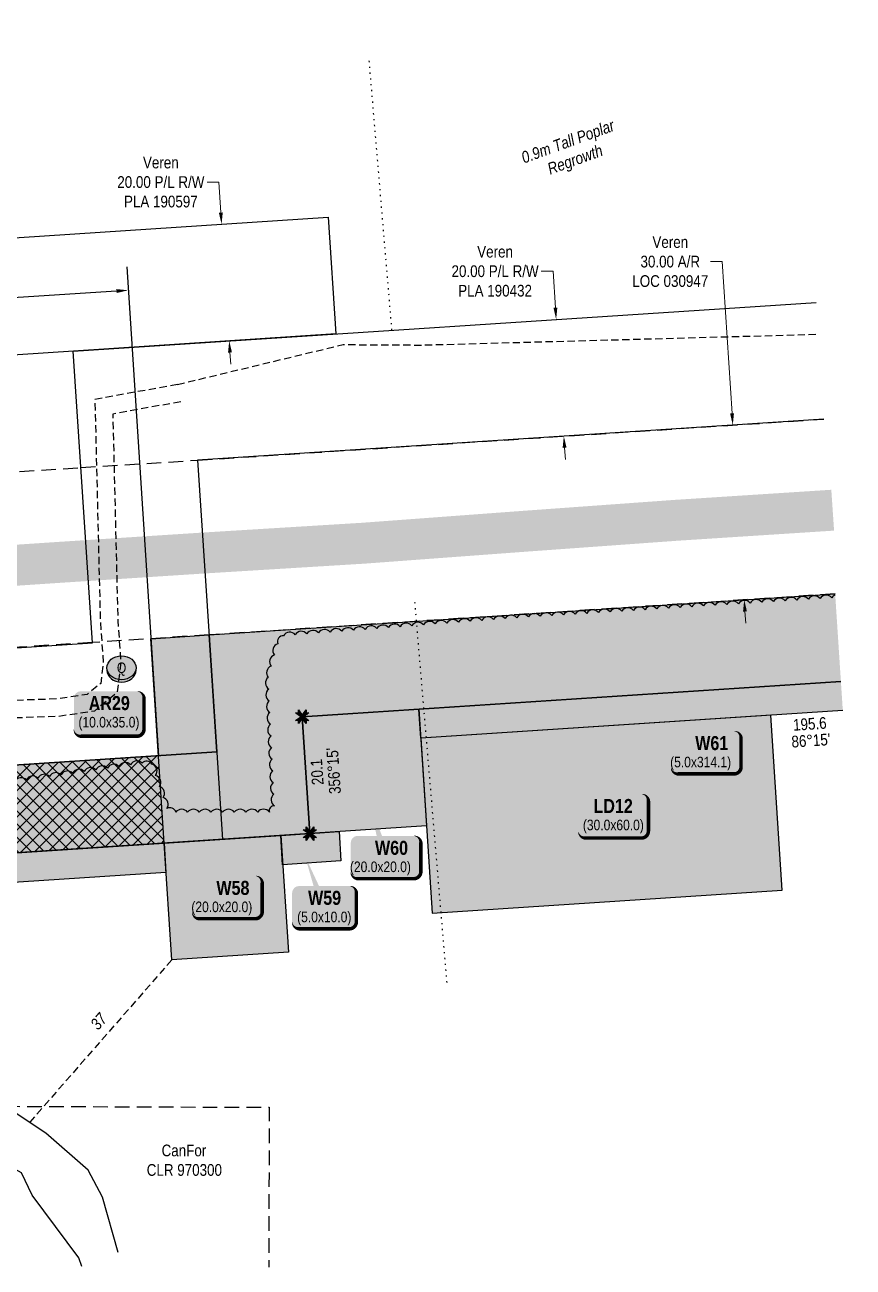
# Model space of a CAD drawing. Extents: x 471563 to 508050, y 6028961 to 6050146.
# Drawn here: x 476651 to 477359, y 6041603 to 6042665 of the extents above; entities that cross this region are included whole.
import ezdxf
from ezdxf.enums import TextEntityAlignment as Align

# ---------------------------------------------------------------- set-up
doc = ezdxf.new("R2010")
doc.units = 0
doc.header["$LTSCALE"] = 5
doc.header["$PDSIZE"] = 0.5
for name, pattern in [('0', [1, 1, 0]), ('foc-ACCESSROAD', [3.75, 2.5, -1.25]), ('foc-TIELINE', [1.875, 1.25, -0.625]), ('foc-TOPO', [1, 0.2, -0.8]), ('foc-WHEELTRACKS', [2, 0.4, -1.6]), ('UG_PIPE', [1.875, 1.25, -0.625])]:
    doc.linetypes.add(name, pattern=pattern)
doc.layers.get('Defpoints').update_dxf_attribs({"color": 9})
for name, color, linetype in [('AS-PIPE-UG', 44, 'UG_PIPE'), ('AS-ROADS', 254, 'Continuous'), ('C-AR', 13, 'foc-ACCESSROAD'), ('C-RW', 13, 'Continuous'), ('F-WS', 190, 'foc-ACCESSROAD'), ('L-BD1', 253, 'Continuous'), ('L-MON', 1, 'Continuous'), ('P-CROSSINGS AR', 250, 'Continuous'), ('P-PROPOSED', 10, 'Continuous'), ('P-PROPOSED-H', 21, 'Continuous'), ('P-TEMP-BLOCKS', 250, 'Continuous'), ('P-TEMP-BLUE-BORE-H', 131, 'Continuous'), ('P-TEMP-H', 41, 'Continuous'), ('P-TEMP-NO CUT-H', 104, 'Continuous'), ('P-TEMP-NO CUT-T', 143, 'Continuous'), ('P-TEMP_LOG DECK', 46, 'Continuous'), ('P-TEMP_WORKSPACE', 46, 'Continuous'), ('P-WORKAREA', 113, 'Continuous'), ('P-WORKAREA-H', 111, 'Continuous'), ('T-BUSH', 110, '0'), ('T-BUSH-T', 110, 'Continuous'), ('T-CREEK', 160, 'Continuous'), ('T-SLOPE', 48, 'Continuous'), ('T-TIE', 201, 'foc-TIELINE'), ('T-VEGETATION-CHANGE', 104, 'foc-TOPO'), ('T-WATER-P3', 160, 'foc-WHEELTRACKS')]:
    doc.layers.add(name, color=color, linetype=linetype)
for name, color, linetype, lineweight in [('C-AR-T', 13, 'Continuous', 9), ('F-WS-T', 190, 'Continuous', 9), ('T-TIE-T', 201, 'Continuous', 18)]:
    doc.layers.add(name, color=color, linetype=linetype, lineweight=lineweight)
doc.styles.add('80', font='ARIALN.TTF', dxfattribs={"height": 10})
doc.styles.add('80CG', font='ARIALN.TTF', dxfattribs={"height": 10})
doc.styles.add('80L', font='ARIALN.TTF', dxfattribs={"height": 10})
doc.styles.add('80LS', font='ARIALNI.TTF', dxfattribs={"height": 10})
doc.styles.add('BOLD', font='ARIALNB.TTF')
doc.styles.add('foc-LtypeFont', font='ARIALN.TTF', dxfattribs={"height": 7.349999999999999})
doc.linetypes.add('foc-TOPO-flowdirection-NOLINE', pattern='A,0,[">",foc-LtypeFont,S=0.3,R=0,X=0,Y=-0.945],-20,[">",foc-LtypeFont,S=0.3,R=0,X=0,Y=-0.945],0', length=20)
doc.dimstyles.new('Compass 5 000', dxfattribs={"dimscale": 5, "dimtxt": 9, "dimasz": 2, "dimexe": 0.2, "dimexo": 0.0625, "dimgap": 0.5, "dimtad": 0, "dimtih": 1, "dimtoh": 1, "dimzin": 0, "dimdsep": 46, "dimtxsty": '80CG', "dimcen": 0.1, "dimse1": 1, "dimse2": 1, "dimclrd": 256, "dimclrt": 256, "dimaunit": 1, "dimadec": 4, "dimazin": 0, "dimtfac": 0.06, "dimtofl": 0, "dimtmove": 0, "dimatfit": 1, "dimfxl": 0.2, "dimtolj": 1, "dimtzin": 0, "dimlwd": -1, "dimarcsym": 0})

# ---------------------------------------------------------------- blocks, each defined once
blk = doc.blocks.new('*D312')
at = {"layer": 'C-AR-T', "transparency": 16777216}
for p, q in [((477246.9873751149, 6042462.154408117), (477236.9873751149, 6042462.154408117)), ((477255.4822810083, 6042332.428371985), (477246.9873751149, 6042462.154408117)), ((477266.5700127128, 6042163.107192708), (477267.2234475279, 6042153.128564399))]:
    blk.add_line(p, q, dxfattribs=at)
for points in [[(477257.1453857265, 6042332.537277788), (477253.81917629, 6042332.319466183), (477256.1357158234, 6042322.449743675)], [(477268.233117431, 6042163.216098511), (477264.9069079945, 6042162.998286906), (477265.9165778977, 6042173.085821018)]]:
    blk.add_solid(points, dxfattribs=at)
at = {"layer": 'Defpoints', "color": 0, "transparency": 16777216}
for p in [(477128.5200078512, 6042314.09302931), (477265.9165778977, 6042173.085821018), (477138.3008699255, 6042164.729106653)]:
    blk.add_point(p, dxfattribs=at)
at = {"layer": 'C-AR-T', "transparency": 16777216, "insert": (477202.6865565611, 6042462.154408116), "char_height": 10, "attachment_point": 5, "style": '80CG'}
blk.add_mtext('\\A1;Veren\\P30.00 A/R\\PLOC 030947', dxfattribs=at)
blk = doc.blocks.new('TEMP')
h = blk.add_hatch(color=255)
h.dxf.hatch_style = 1
h.paths.add_polyline_path([(-5.274162218071865e-10, 0.2514284397220763), (-0.6656854269836916, 1.152061669657268), (-0.6656854269836914, 0.6656854303339061), (-1.152061663105632, 0.6656854303339061), (-0.2514284404497631, 5.273246284076549e-10), (-1.152061661774314, -0.665685419564579), (-0.6656854224511335, -0.6656854195645793), (-0.6656854224511335, -1.152061655686338), (-5.273248504522599e-10, -0.2514284436956583), (0.6656854183820542, -1.152061663420681), (0.6656854183820542, -0.6656854208922597), (1.152061656810019, -0.6656854053035203), (0.2514284429676993, 5.273251835191672e-10), (1.152061671303363, 0.6656854258011662), (0.6656854287749412, 0.6656854258011663), (0.6656854131859291, 1.15206166422904)])
h.paths.add_polyline_path([(0.5656854229146121, 0.8485281473411305), (0.5656854319800914, 0.5656854258011663), (0.8485281444547581, 0.5656854258011663), (0.08318903393992505, -1.110223024625157e-16), (0.8485281399220184, -0.5656854150320215), (0.5656854183820542, -0.5656854240973189), (0.5656854183820542, -0.8485281365719858), (1.110223024625157e-16, -0.08318903609469996), (-0.5656854224511336, -0.848528132039064), (-0.5656854224511336, -0.5656854195645794), (-0.8485281349258003, -0.5656854195645796), (-0.08318903284889523, 0), (-0.8485281394583577, 0.5656854303339061), (-0.5656854269836913, 0.5656854303339061), (-0.5656854269836913, 0.8485281428085727), (0, 0.08318903069412065)], flags=16)
h = blk.add_hatch(color=1)
h.dxf.hatch_style = 1
h.paths.add_polyline_path([(0, 0.08318903069412048), (-0.5656854269836913, 0.8485281428085726), (-0.5656854269836911, 0.5656854303339061), (-0.8485281394583579, 0.5656854303339061), (-0.08318903284889523, 0), (-0.8485281349258, -0.5656854195645791), (-0.5656854224511336, -0.5656854195645792), (-0.5656854224511336, -0.8485281320390639), (1.110223024625157e-16, -0.08318903609469996), (0.5656854183820542, -0.8485281365719854), (0.5656854183820542, -0.5656854240973188), (0.8485281399220186, -0.5656854150320215), (0.08318903393992516, -5.551115123125783e-17), (0.8485281444547583, 0.5656854258011663), (0.5656854319800915, 0.5656854258011663), (0.5656854229146121, 0.8485281473411305)])
h = blk.add_hatch(color=1)
h.dxf.hatch_style = 1
h.paths.add_polyline_path([(-0.0831890328488953, 0), (-0.8485281394583578, 0.5656854303339061), (-0.5656854269836913, 0.5656854303339061), (-0.5656854269836913, 0.8485281428085727), (0, 0.0831890306941205), (0.5656854229146121, 0.8485281473411305), (0.5656854319800914, 0.5656854258011663), (0.8485281444547581, 0.5656854258011663), (0.0831890339399252, 0), (0.8485281399220184, -0.5656854150320214), (0.5656854183820542, -0.5656854240973189), (0.5656854183820542, -0.8485281365719856), (0, -0.08318903609469999), (-0.5656854224511335, -0.848528132039064), (-0.5656854224511335, -0.5656854195645792), (-0.8485281349258001, -0.5656854195645792)])
at = {"color": 1}
for p, q in [((-0.0831890328488953, 0), (0.0831890339399252, 0)), ((0, 0.0831890306941205), (0, -0.08318903609469999))]:
    blk.add_line(p, q, dxfattribs=at)
at = {"color": 255, "flags": 128}
blk.add_lwpolyline([(-0.251428440449763, 5.27325e-10), (-1.152061663105632, 0.6656854303339061), (-0.6656854269836914, 0.6656854303339061), (-0.6656854269836914, 1.152061669657268), (-5.274159999999999e-10, 0.2514284397220763), (0.6656854131859291, 1.15206166422904), (0.6656854287749412, 0.6656854258011663), (1.152061671303363, 0.6656854258011663), (0.2514284429676991, 5.27325e-10), (1.152061656810019, -0.6656854053035204), (0.6656854183820542, -0.6656854208922596), (0.6656854183820542, -1.152061663420681), (-5.27325e-10, -0.2514284436956586), (-0.6656854224511335, -1.152061655686338), (-0.6656854224511335, -0.6656854195645793), (-1.152061661774314, -0.6656854195645793)], close=True, dxfattribs=at)
at = {"color": 1, "flags": 128}
blk.add_lwpolyline([(-0.0831890328488953, 0), (-0.8485281394583578, 0.5656854303339061), (-0.5656854269836913, 0.5656854303339061), (-0.5656854269836913, 0.8485281428085727), (0, 0.0831890306941205), (0.5656854229146121, 0.8485281473411305), (0.5656854319800914, 0.5656854258011663), (0.8485281444547581, 0.5656854258011663), (0.0831890339399252, 0), (0.8485281399220184, -0.5656854150320214), (0.5656854183820542, -0.5656854240973189), (0.5656854183820542, -0.8485281365719856), (0, -0.08318903609469999), (-0.5656854224511335, -0.848528132039064), (-0.5656854224511335, -0.5656854195645792), (-0.8485281349258001, -0.5656854195645792)], close=True, dxfattribs=at)
blk = doc.blocks.new('*U85')
h = blk.add_hatch(color=191)
edge = h.paths.add_edge_path()
edge.add_line((-23.99999999999998, -18.12467346899211), (23.99999999999998, -18.12467346899211))
edge.add_arc((23.99999999999998, -12.12467346899211), 6, 270, 360)
edge.add_line((29.99999999999998, -12.12467346899211), (29.99999999999998, 12.5))
edge.add_arc((23.99999999999998, 12.5), 6, 0, 90)
edge.add_line((23.99999999999998, 18.5), (-23.99999999999998, 18.5))
edge.add_arc((-23.99999999999998, 12.5), 6, 90, 180)
edge.add_line((-29.99999999999998, 12.5), (-29.99999999999998, -12.12467346899211))
edge.add_arc((-23.99999999999998, -12.12467346899211), 6, 180, 270)
at = {"color": 250, "flags": 128}
blk.add_lwpolyline([(-23.99999999999998, -18.12467346899211, 3, 3, 0), (23.99999999999998, -18.12467346899211, 3, 3, 0.414213562373095), (29.99999999999998, -12.12467346899211, 3, 3, 0), (29.99999999999998, 12.5, 3, 0, 0.414213562373095), (23.99999999999998, 18.5, 0, 0, 0), (-23.99999999999998, 18.5, 0, 0, 0.414213562373095), (-29.99999999999998, 12.5, 0, 0, 0), (-29.99999999999998, -12.12467346899211, 0, 3, 0.414213562373095)], format="xyseb", close=True, dxfattribs=at)
at = {"flags": 128}
blk.add_lwpolyline([(27.24396544573335, 13.55995301634605, 0, 7.499999999999999, 0), (-3.398394867633905e-15, 3.944304526105059e-31, 0, 0, 0)], format="xyseb", dxfattribs=at)
at = {"color": 250}
for tag, p, height, style in [('TEMP_AREA_W1_001', (-9.212824010914055, 2.244292974654144), 12, 'BOLD'), ('ENTER_TEXT_001', (-30.65893587994544, -12.47010782646594), 9, '80')]:
    blk.add_attdef(tag, p, '', height=height, dxfattribs=dict(at, style=style))
blk = doc.blocks.new('*U316')
h = blk.add_hatch(color=191)
edge = h.paths.add_edge_path()
edge.add_line((-23.99999999999998, -18.12467346899211), (23.99999999999998, -18.12467346899211))
edge.add_arc((23.99999999999998, -12.12467346899211), 6, 270, 360)
edge.add_line((29.99999999999998, -12.12467346899211), (29.99999999999998, 12.5))
edge.add_arc((23.99999999999998, 12.5), 6, 0, 90)
edge.add_line((23.99999999999998, 18.5), (-23.99999999999998, 18.5))
edge.add_arc((-23.99999999999998, 12.5), 6, 90, 180)
edge.add_line((-29.99999999999998, 12.5), (-29.99999999999998, -12.12467346899211))
edge.add_arc((-23.99999999999998, -12.12467346899211), 6, 180, 270)
at = {"flags": 128}
blk.add_lwpolyline([(-13.3725921231187, 44.4945043441849, 0, 7.499999999999999, 0), (-3.398394867633905e-15, -1.97215226305253e-31, 0, 0, 0)], format="xyseb", dxfattribs=at)
at = {"color": 250, "flags": 128}
blk.add_lwpolyline([(-23.99999999999998, -18.12467346899211, 3, 3, 0), (23.99999999999998, -18.12467346899211, 3, 3, 0.414213562373095), (29.99999999999998, -12.12467346899211, 3, 3, 0), (29.99999999999998, 12.5, 3, 0, 0.414213562373095), (23.99999999999998, 18.5, 0, 0, 0), (-23.99999999999998, 18.5, 0, 0, 0.414213562373095), (-29.99999999999998, 12.5, 0, 0, 0), (-29.99999999999998, -12.12467346899211, 0, 3, 0.414213562373095)], format="xyseb", close=True, dxfattribs=at)
at = {"color": 250}
for tag, p, height, style in [('TEMP_AREA_W1_001', (-9.212824010914055, 2.244292974654144), 12, 'BOLD'), ('ENTER_TEXT_001', (-30.65893587994544, -12.47010782646594), 9, '80')]:
    blk.add_attdef(tag, p, '', height=height, dxfattribs=dict(at, style=style))
blk = doc.blocks.new('*U313')
h = blk.add_hatch(color=191)
edge = h.paths.add_edge_path()
edge.add_line((-21.49999999999998, -18.12467346899211), (21.49999999999998, -18.12467346899211))
edge.add_arc((21.49999999999998, -12.12467346899211), 6, 270, 360)
edge.add_line((27.49999999999998, -12.12467346899211), (27.49999999999998, 12.5))
edge.add_arc((21.49999999999998, 12.5), 6, 0, 90)
edge.add_line((21.49999999999998, 18.5), (-21.49999999999998, 18.5))
edge.add_arc((-21.49999999999998, 12.5), 6, 90, 180)
edge.add_line((-27.49999999999998, 12.5), (-27.49999999999998, -12.12467346899211))
edge.add_arc((-21.49999999999998, -12.12467346899211), 6, 180, 270)
at = {"flags": 128}
blk.add_lwpolyline([(-16.47778738593732, 44.11384899076262, 0, 7.499999999999999, 0), (-3.398394867633905e-15, 2.465190328815662e-32, 0, 0, 0)], format="xyseb", dxfattribs=at)
at = {"color": 250, "flags": 128}
blk.add_lwpolyline([(-21.49999999999998, -18.12467346899211, 3, 3, 0), (21.49999999999998, -18.12467346899211, 3, 3, 0.414213562373095), (27.49999999999998, -12.12467346899211, 3, 3, 0), (27.49999999999998, 12.5, 3, 0, 0.414213562373095), (21.49999999999998, 18.5, 0, 0, 0), (-21.49999999999998, 18.5, 0, 0, 0.414213562373095), (-27.49999999999998, 12.5, 0, 0, 0), (-27.49999999999998, -12.12467346899211, 0, 3, 0.414213562373095)], format="xyseb", close=True, dxfattribs=at)
at = {"color": 250}
for tag, p, height, style in [('TEMP_AREA_W1_001', (-9.212824010914055, 2.244292974654144), 12, 'BOLD'), ('ENTER_TEXT_001', (-30.65893587994544, -12.47010782646594), 9, '80')]:
    blk.add_attdef(tag, p, '', height=height, dxfattribs=dict(at, style=style))
blk = doc.blocks.new('*U314')
h = blk.add_hatch(color=191)
edge = h.paths.add_edge_path()
edge.add_line((-23.99999999999998, -19.16954608354717), (23.99999999999998, -19.16954608354717))
edge.add_arc((23.99999999999998, -13.16954608354717), 6, 270, 360)
edge.add_line((29.99999999999998, -13.16954608354717), (29.99999999999998, 12.5))
edge.add_arc((23.99999999999998, 12.5), 6, 0, 90)
edge.add_line((23.99999999999998, 18.5), (-23.99999999999998, 18.5))
edge.add_arc((-23.99999999999998, 12.5), 6, 90, 180)
edge.add_line((-29.99999999999998, 12.5), (-29.99999999999998, -13.16954608354717))
edge.add_arc((-23.99999999999998, -13.16954608354717), 6, 180, 270)
at = {"color": 250, "flags": 128}
blk.add_lwpolyline([(-23.99999999999998, -19.16954608354717, 3, 3, 0), (23.99999999999998, -19.16954608354717, 3, 3, 0.414213562373095), (29.99999999999998, -13.16954608354717, 3, 3, 0), (29.99999999999998, 12.5, 3, 0, 0.414213562373095), (23.99999999999998, 18.5, 0, 0, 0), (-23.99999999999998, 18.5, 0, 0, 0.414213562373095), (-29.99999999999998, 12.5, 0, 0, 0), (-29.99999999999998, -13.16954608354717, 0, 3, 0.414213562373095)], format="xyseb", close=True, dxfattribs=at)
at = {"flags": 128}
blk.add_lwpolyline([(-21.38010412493226, 4.925425589507713, 0, 7.499999999999999, 0), (-3.398394867633905e-15, 0, 0, 0, 0)], format="xyseb", dxfattribs=at)
at = {"color": 250}
for tag, p, height, style in [('TEMP_AREA_W1_001', (-9.212824010914055, 2.244292974654144), 12, 'BOLD'), ('ENTER_TEXT_001', (-30.65893587994544, -12.47010782646594), 9, '80')]:
    blk.add_attdef(tag, p, '', height=height, dxfattribs=dict(at, style=style))
blk = doc.blocks.new('*U86')
h = blk.add_hatch(color=111)
edge = h.paths.add_edge_path()
edge.add_line((-23.99999999999998, -20), (23.99999999999998, -20))
edge.add_arc((23.99999999999998, -14), 6, 270, 360)
edge.add_line((29.99999999999998, -14), (29.99999999999998, 12.5))
edge.add_arc((23.99999999999998, 12.5), 6, 0, 90)
edge.add_line((23.99999999999998, 18.5), (-23.99999999999998, 18.5))
edge.add_arc((-23.99999999999998, 12.5), 6, 90, 180)
edge.add_line((-29.99999999999998, 12.5), (-29.99999999999998, -14))
edge.add_arc((-23.99999999999998, -14), 6, 180, 270)
at = {"color": 250, "flags": 128}
blk.add_lwpolyline([(-23.99999999999998, -20, 3, 3, 0), (23.99999999999998, -20, 3, 3, 0.414213562373095), (29.99999999999998, -14, 3, 3, 0), (29.99999999999998, 12.5, 3, 0, 0.414213562373095), (23.99999999999998, 18.5, 0, 0, 0), (-23.99999999999998, 18.5, 0, 0, 0.414213562373095), (-29.99999999999998, 12.5, 0, 0, 0), (-29.99999999999998, -14, 0, 3, 0.414213562373095)], format="xyseb", close=True, dxfattribs=at)
at = {"flags": 128}
blk.add_lwpolyline([(-21.49766498820885, -11.64790714334166, 0, 7.5, 0), (-3.398394867633905e-15, 0, 0, 0, 0)], format="xyseb", dxfattribs=at)
at = {"color": 250}
for tag, p, height, style in [('TEMP_AREA_W1_001', (-9.212824010914055, 2.244292974654144), 12, 'BOLD'), ('ENTER_TEXT_001', (-30.65893587994544, -12.47010782646594), 9, '80')]:
    blk.add_attdef(tag, p, '', height=height, dxfattribs=dict(at, style=style))
blk = doc.blocks.new('*D315')
at = {"layer": 'C-AR-T', "transparency": 16777216}
for p, q in [((476816.6709261001, 6042530.139096064), (476806.6709261002, 6042530.139096063)), ((476818.3850157135, 6042504.08912905), (476816.6709261001, 6042530.139096064)), ((476826.2537471959, 6042384.503668671), (476826.9103280336, 6042374.525246872))]:
    blk.add_line(p, q, dxfattribs=at)
at = {"layer": 'C-AR-T', "linetype": 'Continuous', "transparency": 16777216}
for points in [[(476820.0480860133, 6042504.19855919), (476816.7219454136, 6042503.97969891), (476819.0415965513, 6042494.110707251)], [(476827.9168174957, 6042384.61309881), (476824.590676896, 6042384.394238531), (476825.5971663581, 6042394.48209047)]]:
    blk.add_solid(points, dxfattribs=at)
at = {"layer": 'Defpoints', "color": 0, "linetype": 'Continuous', "transparency": 16777216}
for p in [(476819.0415965513, 6042494.110707251), (476850.4891714695, 6042496.179959835), (476857.0447412765, 6042396.551343054)]:
    blk.add_point(p, dxfattribs=at)
at = {"layer": 'C-AR-T', "linetype": 'Continuous', "transparency": 16777216, "insert": (476767.1313626627, 6042530.139096064), "char_height": 10, "attachment_point": 5, "style": '80CG'}
blk.add_mtext('\\A1;Veren\\P20.00 P/L R/W\\PPLA 190597', dxfattribs=at)
blk = doc.blocks.new('*D319')
at = {"layer": 'C-AR-T', "transparency": 16777216}
for p, q in [((477102.4383053929, 6042453.927204322), (477092.4383053929, 6042453.927204322)), ((477104.4782876188, 6042422.776649237), (477102.4383053929, 6042453.927204322)), ((477112.3166008292, 6042303.085504701), (477112.9700793465, 6042293.106879254))]:
    blk.add_line(p, q, dxfattribs=at)
at = {"layer": 'C-AR-T', "linetype": 'Continuous', "transparency": 16777216}
for points in [[(477106.14139186, 6042422.885562323), (477102.8151833775, 6042422.66773615), (477105.1317661361, 6042412.798023789)], [(477113.9797050704, 6042303.194417788), (477110.6534965879, 6042302.976591615), (477111.6631223118, 6042313.06413015)]]:
    blk.add_solid(points, dxfattribs=at)
at = {"layer": 'Defpoints', "color": 0, "linetype": 'Continuous', "transparency": 16777216}
for p in [(477066.7428420879, 6042410.284016495), (477105.1317661361, 6042412.798023789), (477073.2741982637, 6042310.550122855)]:
    blk.add_point(p, dxfattribs=at)
at = {"layer": 'C-AR-T', "linetype": 'Continuous', "transparency": 16777216, "insert": (477052.8987419553, 6042453.927204323), "char_height": 10, "attachment_point": 5, "style": '80CG'}
blk.add_mtext('\\A1;Veren\\P20.00 P/L R/W\\PPLA 190432', dxfattribs=at)
blk = doc.blocks.new('*U247')
h = blk.add_hatch(color=191)
edge = h.paths.add_edge_path()
edge.add_line((-23.99999999999998, -18.12467346899211), (23.99999999999998, -18.12467346899211))
edge.add_arc((23.99999999999998, -12.12467346899211), 6, 270, 360)
edge.add_line((29.99999999999998, -12.12467346899211), (29.99999999999998, 12.5))
edge.add_arc((23.99999999999998, 12.5), 6, 0, 90)
edge.add_line((23.99999999999998, 18.5), (-23.99999999999998, 18.5))
edge.add_arc((-23.99999999999998, 12.5), 6, 90, 180)
edge.add_line((-29.99999999999998, 12.5), (-29.99999999999998, -12.12467346899211))
edge.add_arc((-23.99999999999998, -12.12467346899211), 6, 180, 270)
at = {"flags": 128}
blk.add_lwpolyline([(-4.172263696911165, 41.70272509680722, 0, 7.499999999999996, 0), (-3.398394867633905e-15, 3.944304526105059e-31, 0, 0, 0)], format="xyseb", dxfattribs=at)
at = {"color": 250, "flags": 128}
blk.add_lwpolyline([(-23.99999999999998, -18.12467346899211, 3, 3, 0), (23.99999999999998, -18.12467346899211, 3, 3, 0.414213562373095), (29.99999999999998, -12.12467346899211, 3, 3, 0), (29.99999999999998, 12.5, 3, 0, 0.414213562373095), (23.99999999999998, 18.5, 0, 0, 0), (-23.99999999999998, 18.5, 0, 0, 0.414213562373095), (-29.99999999999998, 12.5, 0, 0, 0), (-29.99999999999998, -12.12467346899211, 0, 3, 0.414213562373095)], format="xyseb", close=True, dxfattribs=at)
at = {"color": 250}
for tag, p, height, style in [('TEMP_AREA_W1_001', (-9.212824010914055, 2.244292974654144), 12, 'BOLD'), ('ENTER_TEXT_001', (-30.65893587994544, -12.47010782646594), 9, '80')]:
    blk.add_attdef(tag, p, '', height=height, dxfattribs=dict(at, style=style))
blk = doc.blocks.new('Well_proximity')
h = blk.add_hatch(color=191)
h.dxf.hatch_style = 1
edge = h.paths.add_edge_path()
edge.add_ellipse((0, 0), major_axis=(-12.5, 0), ratio=0.8162973455633618, start_angle=0, end_angle=360)
h = blk.add_hatch(color=250)
h.dxf.hatch_style = 1
edge = h.paths.add_edge_path()
edge.add_ellipse((0, -2.047489049626165), major_axis=(-12.5, 0), ratio=0.8162973455633618, start_angle=0, end_angle=180)
edge.add_line((12.5, -2.047489049626165), (12.5, 0))
edge.add_ellipse((0, 0), major_axis=(-12.5, 0), ratio=0.8162973455633618, start_angle=0, end_angle=180, ccw=False)
edge.add_line((-12.5, 0), (-12.5, -2.047489049626165))
at = {"color": 250}
blk.add_ellipse((0, 0), major_axis=(-12.5, 0), ratio=0.8162973455633618, dxfattribs=at)
blk.add_ellipse((0, -2.047489049626165), major_axis=(-12.5, 0), ratio=0.8162973455633618, start_param=0, end_param=3.141592653589793, dxfattribs=at)
at = {"color": 250, "style": '80L'}
blk.add_attdef('CROSSING', text='', height=9, dxfattribs=at).set_placement((0.0891644256771542, 0.0199513138486509), align=Align.MIDDLE_CENTER)

msp = doc.modelspace()

# ---------------------------------------------------------------- hatches: boundary and pattern name
at = {"layer": 'P-PROPOSED-H'}
h = msp.add_hatch(color=256, dxfattribs=at)
h.dxf.hatch_style = 1
h.paths.add_polyline_path([(477348.5602916869, 6042103.375887784), (477343.6617396605, 6042178.176840867), (476808.3189176215, 6042143.120756235), (476814.8682682093, 6042043.127894699), (475482.2794924364, 6041955.775318859), (475487.1827522486, 6041880.974674192), (476894.5682360417, 6041973.230251875), (476888.0192152558, 6042073.218078181)])
at = {"layer": 'P-TEMP-BLUE-BORE-H'}
h = msp.add_hatch(color=256, dxfattribs=at)
h.dxf.hatch_style = 1
h.paths.add_polyline_path([(476765.0015266607, 6042039.85907814), (476769.9006861287, 6041965.058164721), (475830.9457539298, 6041903.508695318), (475826.0424941189, 6041978.309340024)])
at = {"layer": 'P-TEMP-H'}
h = msp.add_hatch(color=256, dxfattribs=at)
h.dxf.hatch_style = 1
h.paths.add_polyline_path([(477350.1931244583, 6042078.442510166), (477348.5602916869, 6042103.375887783), (476987.7535747861, 6042079.749026203), (476989.3879768031, 6042054.815751342)])
h = msp.add_hatch(color=256, dxfattribs=at)
h.dxf.hatch_style = 1
h.paths.add_polyline_path([(476987.753134696, 6042079.755739958), (476994.2907965118, 6041980.021820536), (476894.5682360417, 6041973.230251875), (476888.0192152558, 6042073.218078181)])
h = msp.add_hatch(color=256, dxfattribs=at)
h.dxf.hatch_style = 1
h.paths.add_polyline_path([(476989.3879768031, 6042054.815751342), (476999.1944695425, 6041905.2148722), (477298.3962278386, 6041924.827857733), (477288.5897350992, 6042074.428736841)])
h = msp.add_hatch(color=256, dxfattribs=at)
h.dxf.hatch_style = 1
h.paths.add_polyline_path([(476869.6346055574, 6041971.595826526), (476919.4849029806, 6041975.118216573), (476921.1346006645, 6041949.931293078), (476871.269007577, 6041946.662551692)])
h = msp.add_hatch(color=256, dxfattribs=at)
h.dxf.hatch_style = 1
h.paths.add_polyline_path([(476771.5350881438, 6041940.124889926), (475832.5801559449, 6041878.575420523), (475830.9457539298, 6041903.508695318), (476769.9006861287, 6041965.058164721)])
h = msp.add_hatch(color=256, dxfattribs=at)
h.dxf.hatch_style = 1
h.paths.add_polyline_path([(476869.634605562, 6041971.595826478), (476876.1722673884, 6041871.861907115), (476776.4383479593, 6041865.324245314), (476769.9006861287, 6041965.058164721)])
at = {"layer": 'P-TEMP-NO CUT-H', "ltscale": 2}
h = msp.add_hatch(dxfattribs=at)
h.set_pattern_fill('ANSI37', color=256, scale=2.498678574999944, angle=90)
h.set_pattern_definition([(135, (-7828.938455687809, -5517.449892239852), (-5.60969339193197, -5.60969339193197), []), (225, (-7828.938455687809, -5517.449892239852), (5.609693391931969, -5.60969339193197), [])])
h.paths.add_polyline_path([(476715.1290998454, 6042036.589888855), (476765.0015266607, 6042039.85907814), (476769.9006861287, 6041965.058164721), (475830.9457539298, 6041903.508695318), (475826.0424941189, 6041978.309340024)])
at = {"layer": 'P-WORKAREA-H'}
h = msp.add_hatch(color=256, dxfattribs=at)
h.dxf.hatch_style = 1
h.paths.add_polyline_path([(476769.9006861287, 6041965.058164721), (476758.4519978593, 6042139.858014663), (476808.308212876, 6042143.123015334), (476819.7662790705, 6041968.32690604)])

# ---------------------------------------------------------------- linework, layer by layer
at = {"layer": 'AS-PIPE-UG', "flags": 128}
for points in [[(476781.4047857018, 6042357.165261545), (476922.9097857, 6042391.28026143), (476989.4547857003, 6042390.8602614), (477329.1287095224, 6042400.096399722)], [(476781.4047857018, 6042357.165261545), (476710.7297856981, 6042344.330261542), (476715.384785699, 6042154.430261437), (476717.9347857016, 6042119.695261543), (476715.7097856982, 6042101.700261545), (476704.034785702, 6042092.230261446), (476678.1247857015, 6042088.350261545), (476617.3397856993, 6042086.255261488), (476522.9797857021, 6042080.700261548), (476393.8997856986, 6042072.390261548), (476304.5447856956, 6042067.275261505), (476225.1047856982, 6042060.265261488), (476164.724785702, 6042057.155261545), (476044.1097856981, 6042046.630261487), (475909.674785698, 6042042.520261493), (475784.6897856983, 6042031.505261507), (475713.3797856984, 6042028.225261492), (475644.7447857019, 6042019.565261489), (475478.608095582, 6042011.7835383)], [(476784.0836184009, 6042342.414462863), (476726.0317513272, 6042331.871898816), (476730.3633937397, 6042155.163221073), (476732.9947040285, 6042119.320647557), (476729.8470491141, 6042093.863546393), (476710.3014859576, 6042078.009457751), (476679.4976057396, 6042073.396603552), (476618.0386234265, 6042071.27837422), (476523.9019115939, 6042065.736519293), (476394.8097837101, 6042057.42573849), (476305.6323527684, 6042052.320903161), (476226.149632756, 6042045.307133415), (476165.7623383339, 6042042.196757757), (476044.991189356, 6042031.658131965), (475910.5626592974, 6042027.548329771), (475785.6927320571, 6042016.543471214), (475714.6646133643, 6042013.276436712), (475646.0358786001, 6042004.617227248), (475479.3095443994, 6041996.807885529)]]:
    msp.add_lwpolyline(points, dxfattribs=at)
at = {"layer": 'AS-ROADS', "const_width": 34.99999999999947, "flags": 128}
msp.add_lwpolyline([(477341.5479498301, 6042249.714682656), (477341.1897857019, 6042249.69026153), (477208.2847856986, 6042241.110261484), (477079.6747856985, 6042231.825261489), (476939.8147856983, 6042221.460261543), (476805.0847856984, 6042213.195261514), (476677.1697856983, 6042204.920261542), (476543.3097857054, 6042195.960261516), (476416.8697856983, 6042186.710261542), (476291.9647856984, 6042178.260261516), (476166.4997856987, 6042169.160261543)], dxfattribs=at)
at = {"layer": 'C-AR'}
msp.add_lwpolyline([(477343.6617396605, 6042178.176840866), (476808.4158857547, 6042143.127106033), (476708.6817988516, 6042136.595355387), (476543.2637345571, 6042126.044822395), (476255.204232952, 6042107.673395876), (476142.3368263273, 6042141.471314032), (476177.4243764539, 6042163.763628005), (476205.8487245379, 6042254.747373929), (476209.7042595816, 6042267.089638178), (476201.0523858676, 6042280.172256462), (476272.539320406, 6042259.031476318), (476300.5917222165, 6042260.82308247), (476534.011784149, 6042275.648890287), (476698.8796728154, 6042286.12960992), (476798.6270266917, 6042292.471140003), (477333.8794373556, 6042327.552724041)], dxfattribs=at)
at = {"layer": 'C-RW'}
msp.add_lwpolyline([(475898.6372175049, 6042664.559955586), (475989.3107487771, 6042574.964460314), (476357.3085580794, 6042582.497670347), (476472.5731239282, 6042471.313058027), (476910.238974829, 6042500.111501044), (476916.7751795593, 6042400.401870052), (476692.3608757898, 6042385.635106688), (476437.1384061276, 6042368.82665129), (476319.7422322825, 6042481.742166547), (476317.8183524766, 6042481.708993702), (475949.5859734016, 6042474.456885886), (475828.6974673903, 6042593.77867249)], dxfattribs=at)
at = {"layer": 'C-RW', "flags": 128}
for points in [[(475475.7418592618, 6042055.50880123), (476708.6024014421, 6042136.324088019), (476692.2647857004, 6042385.760261544), (477327.3439163193, 6042427.3502151)], [(477333.8752725024, 6042327.616321459), (476798.5310635893, 6042292.557791415), (476814.8682682093, 6042043.127894699), (475482.2794924364, 6041955.775318859)]]:
    msp.add_lwpolyline(points, dxfattribs=at)
at = {"layer": 'F-WS', "flags": 128}
msp.add_lwpolyline([(476451.8253888066, 6041603.988664369), (476452.257492848, 6041740.824484274), (476859.8152062423, 6041739.351912591), (476859.3831841977, 6041602.701666781)], dxfattribs=at)
at = {"layer": 'P-PROPOSED'}
for points in [[(475482.2794924364, 6041955.775318859), (476814.8682682093, 6042043.127894699), (476808.3189176215, 6042143.120756235), (477343.6617396603, 6042178.176840868)], [(477348.5602916867, 6042103.375887784), (476888.0192152558, 6042073.218078181), (476894.5682360417, 6041973.230251875), (475487.1827522486, 6041880.974674192)]]:
    msp.add_lwpolyline(points, dxfattribs=at)
at = {"layer": 'P-TEMP-NO CUT-T'}
msp.add_line((476729.2808007902, 6042437.030489419), (476292.4752620178, 6042408.899658585), dxfattribs=at)
at = {"layer": 'P-TEMP-NO CUT-T', "flags": 128}
msp.add_lwpolyline([(476737.9526707633, 6042457.852658447), (476765.0178089408, 6042039.700055312)], dxfattribs=at)
at = {"layer": 'P-TEMP-NO CUT-T'}
msp.add_solid([(476729.1737438577, 6042438.692831344), (476729.3878577228, 6042435.368147434), (476739.2548526857, 6042437.672830956)], dxfattribs=at)
at = {"layer": 'P-TEMP_LOG DECK'}
msp.add_lwpolyline([(476989.3879768031, 6042054.815751342), (476999.1944695425, 6041905.2148722), (477298.3962278386, 6041924.827857733), (477288.5897350992, 6042074.428736841)], close=True, dxfattribs=at)
at = {"layer": 'P-TEMP_WORKSPACE'}
msp.add_lwpolyline([(477350.1931244584, 6042078.442510166), (476989.3879768031, 6042054.815751342), (476987.7535747861, 6042079.749026203), (477348.5602916867, 6042103.375887784)], dxfattribs=at)
for points in [[(476987.753134696, 6042079.755739958), (476994.2907965118, 6041980.021820536), (476894.5682360417, 6041973.230251875), (476888.0192152558, 6042073.218078181)], [(476869.6346055574, 6041971.595826526), (476919.4849029806, 6041975.118216573), (476921.1346006645, 6041949.931293078), (476871.269007577, 6041946.662551692)], [(476771.5350881438, 6041940.124889926), (475832.5801559449, 6041878.575420523), (475830.9457539298, 6041903.508695318), (476769.9006861287, 6041965.058164721)], [(476869.634605562, 6041971.595826478), (476876.1722673884, 6041871.861907115), (476776.4383479593, 6041865.324245314), (476769.9006861287, 6041965.058164721)]]:
    msp.add_lwpolyline(points, close=True, dxfattribs=at)
at = {"layer": 'P-WORKAREA'}
msp.add_lwpolyline([(476769.9006861287, 6041965.058164721), (476758.4519978593, 6042139.858014663), (476808.308212876, 6042143.123015334), (476819.7662790705, 6041968.32690604)], close=True, dxfattribs=at)
at = {"layer": 'T-BUSH', "linetype": 'Continuous', "flags": 128}
msp.add_lwpolyline([(477343.7188798127, 6042177.304310001, 0.1654101423373589), (477340.702055571, 6042174.787303445, 0.52056705), (477330.7273223156, 6042174.155630732, 0.52056705), (477320.7525890639, 6042173.52395802, 0.52056705), (477310.7778558049, 6042172.892285308, 0.52056705), (477300.8031225495, 6042172.260612595, 0.52056705), (477290.8283892942, 6042171.628939883, 0.52056705), (477280.8536560388, 6042170.997267171, 0.52056705), (477270.8789227834, 6042170.365594458, 0.52056705), (477260.904189528, 6042169.733921746, 0.52056705), (477250.9294562727, 6042169.102249028, 0.52056705), (477240.9547230173, 6042168.47057631, 0.52056705), (477230.9799897657, 6042167.838903591, 0.52056705), (477221.0052565066, 6042167.207230873, 0.52056705), (477211.0305232549, 6042166.575558155, 0.52056705), (477201.0557899959, 6042165.943885436, 0.52056705), (477191.0810567405, 6042165.312212719, 0.52056705), (477181.1063234851, 6042164.68054, 0.52056705), (477171.1315902298, 6042164.048867282, 0.52056705), (477161.1568569745, 6042163.417194564, 0.52056705), (477151.1821237191, 6042162.785521845, 0.52056705), (477141.2069161487, 6042162.161400677, 0.52056705), (477131.2315370354, 6042161.540010775, 0.52056705), (477121.2561579148, 6042160.918620929, 0.52056705), (477111.280778799, 6042160.297231026, 0.52056705), (477101.3053996808, 6042159.675841122, 0.52056705), (477091.3300205638, 6042159.05445122, 0.52056705), (477081.3546414468, 6042158.433061317, 0.52056705), (477071.3792623298, 6042157.811671416, 0.52056705), (477061.4131026478, 6042157.058125418, 0.52056705), (477051.4480690629, 6042156.288437537, 0.52056705), (477041.4830354707, 6042155.518749604, 0.52056705), (477031.5180018859, 6042154.749061611, 0.52056705), (477021.5529682937, 6042153.979373731, 0.52056705), (477011.5879347063, 6042153.209685797, 0.52056705), (477001.6229011166, 6042152.43999786, 0.52056705), (476991.6578675281, 6042151.670309925, 0.52056705), (476981.6928339396, 6042150.90062199, 0.52056705), (476971.727800351, 6042150.130934054, 0.52056705), (476961.7627667625, 6042149.361246118, 0.52056705), (476951.797733174, 6042148.591558136, 0.52056705), (476941.8326995855, 6042147.821870246, 0.52056705), (476931.8676659969, 6042147.052182312, 0.52056705), (476921.9026324084, 6042146.282494319, 0.52056705), (476911.9375988199, 6042145.512806439, 0.52056705), (476901.9725652314, 6042144.743118505, 0.52056705), (476892.0075316429, 6042143.973430512, 0.52056705), (476882.0424980543, 6042143.203742632, 0.52056705), (476872.0774644658, 6042142.434054698, 0.52056705), (476867.0384226385, 6042135.584219786, 0.52056705), (476864.2182508392, 6042125.99563569, 0.52056705), (476861.3980790417, 6042116.407051594, 0.52056705), (476858.9072409582, 6042106.779130917, 0.52056705), (476859.3897182771, 6042096.796068727, 0.52056705), (476859.872195596, 6042086.813006648, 0.52056705), (476860.3546729149, 6042076.829944459, 0.52056705), (476860.8371502339, 6042066.84688238, 0.52056705), (476861.3196275565, 6042056.863820191, 0.52056705), (476861.8021048717, 6042046.880758111, 0.52056705), (476862.2845821906, 6042036.897695921, 0.52056705), (476862.7670595095, 6042026.914633843, 0.52056705), (476863.2495368285, 6042016.931571654, 0.52056705), (476863.7320141473, 6042006.948509575, 0.52056705), (476864.2144914663, 6041996.965447391, 0.52056705), (476859.9114440453, 6041991.541682025, 0.52056705), (476849.9167298109, 6041991.54051898, 0.52056705), (476839.9220155769, 6041991.539355929, 0.52056705), (476829.9273013446, 6041991.538192825, 0.52056705), (476819.9325871122, 6041991.537029834, 0.52056705), (476809.9378728799, 6041991.535866786, 0.52056705), (476799.9431586476, 6041991.534703738, 0.52056705), (476789.9484444153, 6041991.533540688, 0.52056705), (476779.953730183, 6041991.532377642, 0.52056705), (476772.1967317368, 6041994.639313887, 0.52056705), (476769.0272865364, 6042004.118181548, 0.52056705), (476765.8578413359, 6042013.597049151, 0.52056705), (476762.6883961355, 6042023.0759167, 0.52056705), (476759.518950935, 6042032.554784361, 0.52056705), (476751.0982825526, 6042033.51058834, 0.52056705), (476741.2066393103, 6042032.078908273, 0.52056705), (476731.3149960717, 6042030.647228091, 0.52056705), (476721.423352833, 6042029.215548025, 0.52056705), (476711.5317095944, 6042027.783867843, 0.52056705), (476701.6400663558, 6042026.352187776, 0.52056705), (476691.7484231171, 6042024.920507594, 0.52056705), (476681.8567798785, 6042023.488827528, 0.52056705), (476671.9651366436, 6042022.057147346, 0.52056705), (476662.0734934012, 6042020.625467279, 0.52056705), (476652.1818501626, 6042019.193787097, 0.52056705), (476642.290206927, 6042017.76210703, 0.52056705)], format="xyb", dxfattribs=at)
at = {"layer": 'T-CREEK', "flags": 128}
msp.add_lwpolyline([(476699.5976367987, 6041603.206242124), (476696.9497856983, 6041610.810261545), (476657.089785702, 6041664.115261403), (476647.8697856984, 6041683.240261493), (476593.1997856963, 6041713.235261457), (476537.679785698, 6041711.285261544), (476433.5897857015, 6041719.05526155), (476406.7297856985, 6041732.185261489), (476402.2197856981, 6041756.615261515), (476349.6697857022, 6041804.700261489), (476283.7997857018, 6041863.850261487), (476247.0747856983, 6041896.060261512), (476233.644785698, 6041893.085261489), (476225.3897856983, 6041921.780261512), (476232.774785698, 6041947.255261485), (476215.8297856982, 6041983.400261436), (476221.6747857032, 6041995.350261455), (476186.7397856982, 6042037.205261541), (476143.0197857018, 6042054.565261545), (476143.0297856983, 6042070.255261551), (476108.614785698, 6042097.315261541), (476095.3897856979, 6042104.505261494), (475990.0597856978, 6042093.630261438), (475974.5997856983, 6042101.565261549)], dxfattribs=at)
at = {"layer": 'T-SLOPE', "flags": 128}
msp.add_lwpolyline([(476730.7697857016, 6041615.185261485), (476717.1197856979, 6041662.460261549), (476705.0797856981, 6041685.685261548), (476668.6747857015, 6041717.120261491), (476622.5797856983, 6041747.630261542), (476506.4097856963, 6041777.680261545), (476476.0597857019, 6041789.550261518), (476412.6247856984, 6041849.620261489), (476376.679785698, 6041903.655261514), (476333.9997857014, 6041913.650261546), (476299.3997856981, 6041913.540261543), (476276.7897856979, 6041966.455261452), (476288.4347856981, 6042017.070261516), (476207.004785696, 6042100.725261494), (476175.9747856983, 6042105.805261545)], dxfattribs=at)
at = {"layer": 'T-TIE', "flags": 128}
msp.add_lwpolyline([(476776.4383479593, 6041865.324245314), (476654.8379408449, 6041726.278784894)], dxfattribs=at)
at = {"layer": 'T-VEGETATION-CHANGE', "flags": 128}
for points in [[(476964.7356126792, 6042403.60378449), (476945.2133797595, 6042634.846645013)], [(477011.8069339858, 6041846.03913324), (476984.3176964648, 6042171.651984314)]]:
    msp.add_lwpolyline(points, dxfattribs=at)
at = {"layer": 'T-WATER-P3', "linetype": 'foc-TOPO-flowdirection-NOLINE', "flags": 128}
msp.add_lwpolyline([(476699.5976367987, 6041603.206242124), (476696.9497856983, 6041610.810261545), (476657.089785702, 6041664.115261403), (476647.8697856984, 6041683.240261493), (476593.1997856963, 6041713.235261457), (476537.679785698, 6041711.285261544), (476433.5897857015, 6041719.05526155), (476406.7297856985, 6041732.185261489), (476402.2197856981, 6041756.615261515), (476349.6697857022, 6041804.700261489), (476283.7997857018, 6041863.850261487), (476247.0747856983, 6041896.060261512), (476233.644785698, 6041893.085261489), (476225.3897856983, 6041921.780261512), (476232.774785698, 6041947.255261485), (476215.8297856982, 6041983.400261436), (476221.6747857032, 6041995.350261455), (476186.7397856982, 6042037.205261541), (476143.0197857018, 6042054.565261545), (476143.0297856983, 6042070.255261551), (476108.614785698, 6042097.315261541), (476095.3897856979, 6042104.505261494), (475990.0597856978, 6042093.630261438), (475974.5997856983, 6042101.565261549)], dxfattribs=at)

# ---------------------------------------------------------------- block references
at = {"layer": 'L-MON', "xscale": 4.997357149999892, "yscale": 4.997357149999892, "zscale": 4.997357149999892}
for p in [(476888.0192152558, 6042073.218078181), (476894.5682360417, 6041973.230251875)]:
    msp.add_blockref('TEMP', p, dxfattribs=at)
at = {"layer": 'P-CROSSINGS AR', "linetype": 'Continuous', "xscale": 0.99947143, "yscale": 0.99947143, "zscale": 0.99947143}
msp.add_blockref('Well_proximity', (476733.474465629, 6042115.047133568), dxfattribs=at).add_auto_attribs({'CROSSING': 'Q'})
at = {"layer": 'P-TEMP-BLOCKS'}
ref = msp.add_blockref('*U86', (476722.732364175, 6042076.477235561), dxfattribs=dict(at, xscale=0.9994796499999833, yscale=0.9994796499999833, zscale=0.9994796499999833))
ref.add_attrib('TEMP_AREA_W1_001', 'AR29', (476705.4944081923, 6042078.822626723), dxfattribs={"layer": '0', "color": 250, "height": 11.99375579999973, "style": 'BOLD'})
ref.add_attrib('ENTER_TEXT_001', '(10.0x35.0)', (476696.6698755526, 6042064.013616564), dxfattribs={"layer": '0', "color": 250, "height": 8.995316849999867, "style": '80'})
at = {"layer": 'P-TEMP-BLOCKS', "xscale": 0.9994796499999833, "yscale": 0.9994796499999833, "zscale": 0.9994796499999833}
for name, p, values in [('*U247', (477233.2183462902, 6042042.407585645), {'TEMP_AREA_W1_001': 'W61', 'ENTER_TEXT_001': '(5.0x314.1)'}), ('*U316', (476959.4342608637, 6041952.871448928), {'TEMP_AREA_W1_001': 'W60', 'ENTER_TEXT_001': '(20.0x20.0)'}), ('*U85', (476823.8386262868, 6041918.631566511), {'TEMP_AREA_W1_001': 'W58', 'ENTER_TEXT_001': '(20.0x20.0)'})]:
    msp.add_blockref(name, p, dxfattribs=at).add_auto_attribs(values)
at = {"layer": 'P-TEMP-BLOCKS'}
ref = msp.add_blockref('*U314', (477154.0223361353, 6041988.628877952), dxfattribs=dict(at, xscale=0.9994796499999833, yscale=0.9994796499999833, zscale=0.9994796499999833))
ref.add_attrib('TEMP_AREA_W1_001', 'LD12', (477137.042090458, 6041990.872003102), dxfattribs={"layer": '0', "color": 250, "height": 11.99375579999973, "style": 'BOLD'})
ref.add_attrib('ENTER_TEXT_001', '(30.0x60.0)', (477127.9598475129, 6041976.165258908), dxfattribs={"layer": '0', "color": 250, "height": 8.995316849999867, "style": '80'})
ref = msp.add_blockref('*U313', (476906.8491330941, 6041910.022723414), dxfattribs=dict(at, xscale=0.9994796499999833, yscale=0.9994796499999833, zscale=0.9994796499999833))
ref.add_attrib('TEMP_AREA_W1_001', 'W59', (476893.022770678, 6041912.36811457), dxfattribs={"layer": '0', "color": 250, "height": 11.99375579999973, "style": 'BOLD'})
ref.add_attrib('ENTER_TEXT_001', '(5.0x10.0)', (476883.6521376293, 6041897.559104415), dxfattribs={"layer": '0', "color": 250, "height": 8.995316849999867, "style": '80'})

# ---------------------------------------------------------------- texts
at = {"layer": 'F-WS-T', "insert": (476754.7512831195, 6041707.45967358), "char_height": 9.999999999999917, "width": 63.8517053205994, "attachment_point": 1, "style": '80L'}
msp.add_mtext('\\pi13.02408;CanFor\\P\\pi0.32285;CLR 970300', dxfattribs=at)
at = {"layer": 'L-BD1', "style": '80L'}
for s, p in [('195.6', (477321.9803939353, 6042067.079729362)), ("86°15'", (477322.9110463685, 6042052.867700104))]:
    msp.add_text(s, height=9.994714299999776, rotation=3.746599999987891, dxfattribs=at).set_placement(p, align=Align.MIDDLE)
at = {"layer": 'L-BD1', "linetype": 'Continuous', "style": '80L'}
for s, p in [("356°15'", (476914.8407046896, 6042026.908693109)), ('20.1', (476900.628689044, 6042025.977831987))]:
    msp.add_text(s, height=9.994714299999776, rotation=93.74739999999865, dxfattribs=at).set_placement(p, align=Align.MIDDLE)
at = {"layer": 'T-BUSH-T', "insert": (477068.3977845157, 6042553.227076306), "char_height": 9.98955193043246, "attachment_point": 1, "rotation": 20.000000000000007, "style": '80LS'}
msp.add_mtext_dynamic_manual_height_columns('\\pi6.22234;0.9m Tall Poplar\\P\\pi23.91188;Regrowth', width=95.95214803948053, gutter_width=50.0004112173564, heights=[0], dxfattribs=at)
at = {"layer": 'T-TIE-T', "insert": (476705.7821187055, 6041811.008095233), "char_height": 9.994714299999774, "attachment_point": 1, "rotation": 48.82910124850748, "style": '80LS'}
msp.add_mtext_dynamic_manual_height_columns('\\pi0.3671;37', width=13.29918144611173, gutter_width=250.0020560867828, heights=[0], dxfattribs=at)

# ---------------------------------------------------------------- dimensions: what is measured, and where the dimension line sits
at = {"layer": 'C-AR-T', "linetype": 'Continuous'}
for base, p1, p2, angle, text, picture, middle in [((476819.0415965513, 6042494.110707251), (476857.0447412766, 6042396.551343055), (476850.4891714697, 6042496.179959835), 93.76463928563035, 'Veren\\P20.00 P/L R/W\\PPLA 190597', '*D315', (476767.1313626627, 6042530.139096064)), ((477105.1317661361, 6042412.798023789), (477073.2741982637, 6042310.550122855), (477066.742842088, 6042410.284016494), 93.74682604284517, 'Veren\\P20.00 P/L R/W\\PPLA 190432', '*D319', (477052.8987419553, 6042453.927204323))]:
    dim = msp.add_linear_dim(base=base, p1=p1, p2=p2, angle=angle, text=text, dimstyle='Compass 5 000', dxfattribs=at)
    dim.commit()
    dim.dimension.update_dxf_attribs({"geometry": picture, "text_midpoint": middle, "dimtype": 161})
at = {"layer": 'C-AR-T'}
dim = msp.add_linear_dim(base=(477265.9165778977, 6042173.085821018), p1=(477128.5200078512, 6042314.093029309), p2=(477138.3008699254, 6042164.729106652), angle=273.7465751112181, text='Veren\\P30.00 A/R\\PLOC 030947', dimstyle='Compass 5 000', dxfattribs=at)
dim.commit()
dim.dimension.update_dxf_attribs({"geometry": '*D312', "text_midpoint": (477202.6865565611, 6042462.154408116), "dimtype": 161})

doc.saveas('drawing.dxf')
